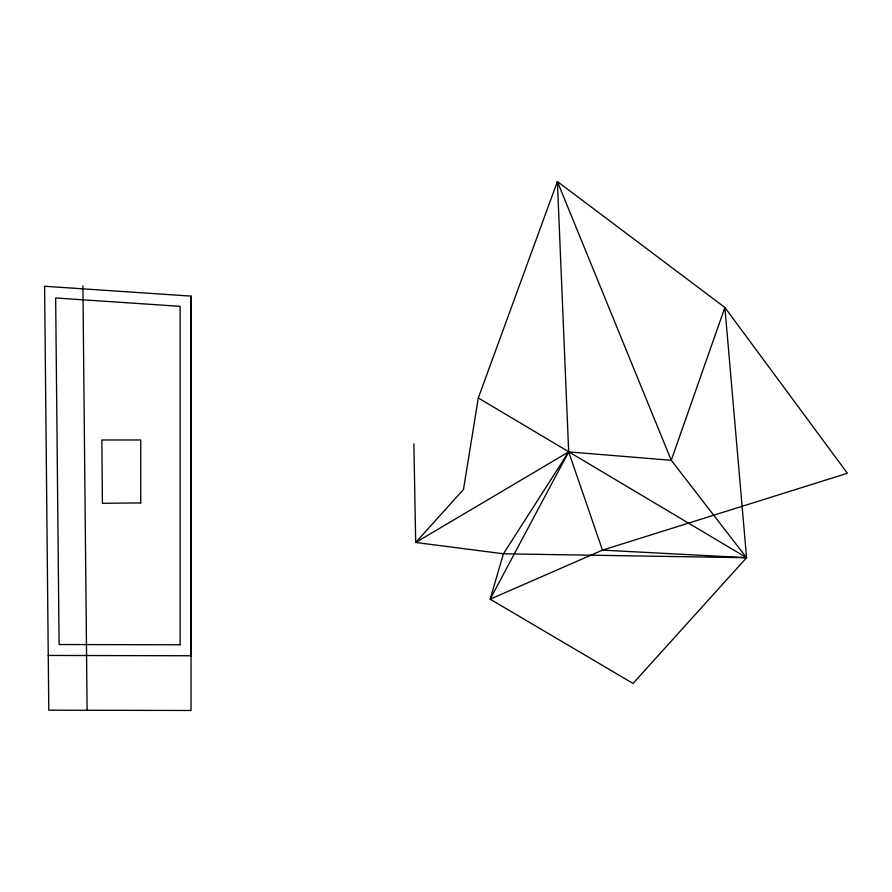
<?xml version="1.0" encoding="UTF-8"?>
<svg xmlns="http://www.w3.org/2000/svg" width="892" height="892" viewBox="0 0 892 892"><rect width="100%" height="100%" fill="white"/><g stroke="black" fill="none" stroke-linecap="round" stroke-linejoin="round"><path stroke-width="1.34" d="M478.313 397.943L463.494 489.44L415.694 542.481L503.423 553.787L746.559 557.712L724.884 307.461L557.377 181.522L478.313 397.943L746.559 557.712L633.041 683.439L490.165 599.179L503.423 553.787L568.683 451.898L557.377 181.522L671.263 460.294L746.559 557.712L602.468 550.13L490.165 599.179L568.683 451.898L671.263 460.294L724.884 307.461L847.4 473.273L602.468 550.13L568.683 451.898L415.694 542.481L413.877 443.826M48.246 655.453L191.178 655.754L191.055 296.111L44.6 286.254L48.792 710.188L191.055 710.478L191.055 296.111M82.911 285.875L87.104 709.809M140.735 502.921L102.424 503.3L101.855 439.979L140.735 439.979L140.735 502.921M180.106 644.782L59.095 644.526L55.661 297.973L180.106 306.346L180.106 644.782"/></g></svg>
